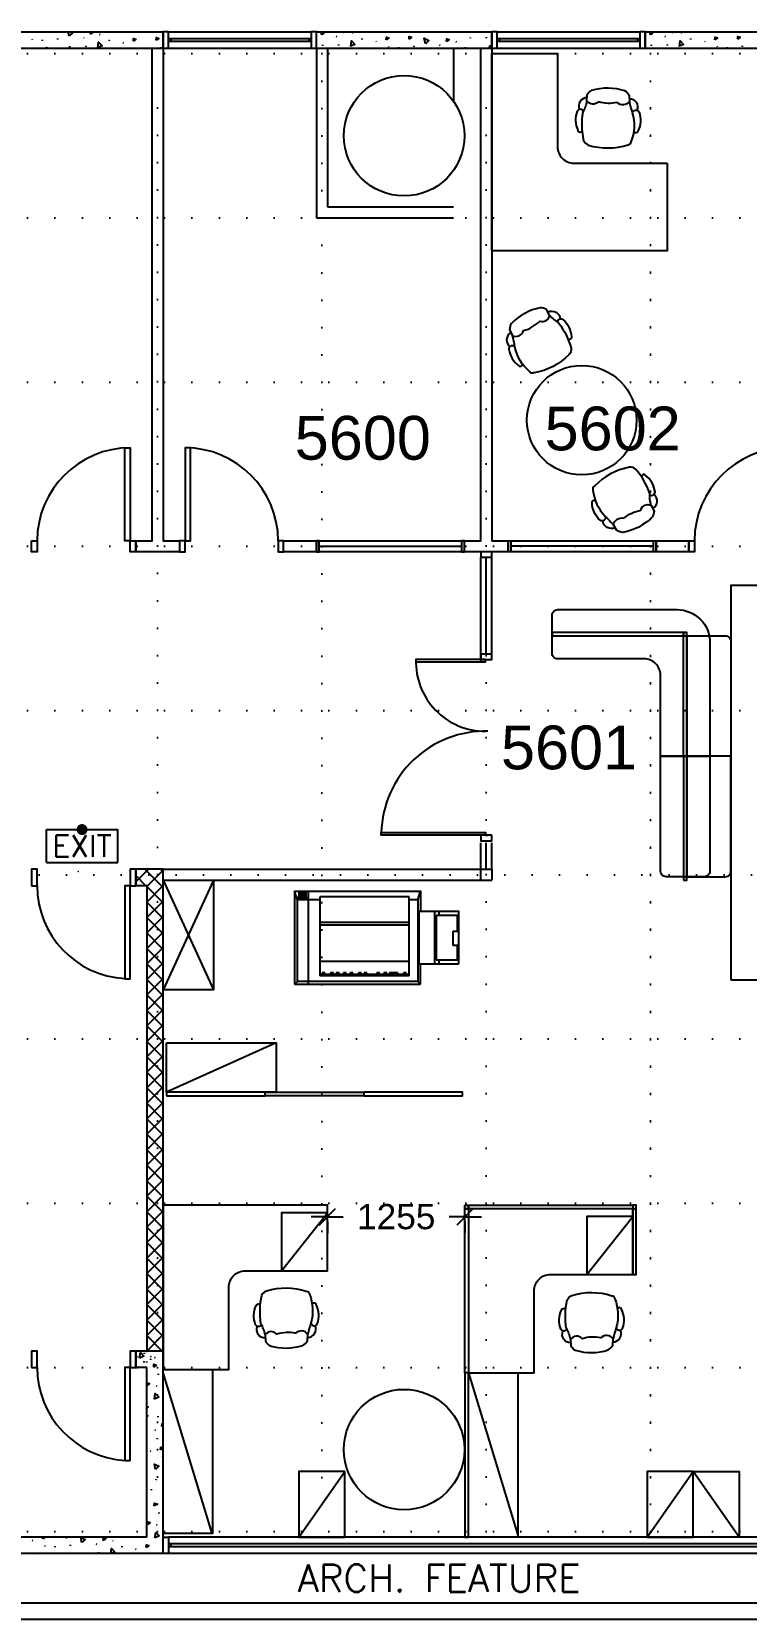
# Model space of a CAD drawing. Extents: x -68523 to 336700, y -113452 to 119396.
# Drawn here: x 218601 to 225123, y 17250 to 31750 of the extents above; entities that cross this region are included whole.
import ezdxf
from ezdxf.enums import TextEntityAlignment as Align

# ---------------------------------------------------------------- set-up
doc = ezdxf.new("R2010")
doc.units = 0
doc.header["$LTSCALE"] = 1000
doc.header["$MEASUREMENT"] = 0
doc.linetypes.add('HIDDEN', pattern=[0.375, 0.25, -0.125])
doc.linetypes.add('S3144a$0$DOT', pattern=[0.25, 0, -0.25])
doc.layers.get('0').update_dxf_attribs({"linetype": 'CONTINUOUS'})
doc.layers.get('DEFPOINTS').update_dxf_attribs({"linetype": 'CONTINUOUS'})
for name, color, linetype in [('-4', 7, 'CONTINUOUS'), ('chair', 3, 'CONTINUOUS'), ('E-fire service', 20, 'CONTINUOUS'), ('EC-5thFloor-s6144$0$E-fire service', 5, 'CONTINUOUS'), ('EPARTITION', 1, 'CONTINUOUS'), ('Layer1', 1, 'CONTINUOUS'), ('N-DOOR', 7, 'CONTINUOUS'), ('N-DR', 7, 'CONTINUOUS'), ('n-wall', 3, 'CONTINUOUS'), ('Rm-No-New', 3, 'CONTINUOUS'), ('S3144a$0$-13', 7, 'CONTINUOUS'), ('S3144a$0$-14', 7, 'CONTINUOUS'), ('S3144a$0$-3', 7, 'CONTINUOUS'), ('S3144a$0$-4', 7, 'CONTINUOUS'), ('S3144a$0$-5', 7, 'CONTINUOUS'), ('S3144a$0$-6', 7, 'CONTINUOUS'), ('S3144a$0$-8', 7, 'CONTINUOUS'), ('S3144a$0$20', 7, 'CONTINUOUS'), ('S3144a$0$39', 7, 'CONTINUOUS'), ('S3144a$0$4', 7, 'CONTINUOUS')]:
    doc.layers.add(name, color=color, linetype=linetype)
doc.styles.add('arial', font='arial.ttf')
doc.styles.add('EC-5thFloor-s6144$0$STANDARD', font='romans.shx')
doc.styles.add('S3144a$0$ROMANS', font='romans')
doc.styles.add('S3144a$0$STANDARD', font='SIMPLEX')
doc.styles.get("Standard").update_dxf_attribs({"font": 'SIMPLEX'})
doc.styles.add('T1', font='arial.ttf')
doc.dimstyles.new('JIS', dxfattribs={"dimtxt": 230, "dimasz": 150, "dimexe": 150, "dimexo": 150, "dimgap": 150, "dimtad": 0, "dimtoh": 1, "dimdec": 0, "dimdsep": 46, "dimtxsty": 'arial', "dimblk": 'OBLIQUE', "dimcen": 0, "dimclrd": 256, "dimclre": 256, "dimclrt": 256, "dimadec": 0, "dimazin": 0, "dimtfac": 1, "dimtdec": 0, "dimtix": 1, "dimtmove": 0, "dimatfit": 3, "dimldrblk": 'OBLIQUE', "dimfxl": 1, "dimtolj": 1, "dimtzin": 0, "dimarcsym": 1})

# ---------------------------------------------------------------- blocks, each defined once
blk = doc.blocks.new('S3144a$0$EXIT')
at = {"layer": 'S3144a$0$39', "color": 1, "linetype": 'Continuous'}
blk.add_lwpolyline([(-0.825, -0.25), (0.825, -0.25), (0.825, 0), (-0.825, 0)], close=True, dxfattribs=at)
at = {"layer": 'S3144a$0$39', "color": 1, "linetype": 'S3144a$0$DOT'}
for centre in [(-0.375001, -0.125), (0.375001, -0.125)]:
    blk.add_circle(centre, 0.025, dxfattribs=at)
at = {"layer": 'S3144a$0$39', "color": 1, "linetype": 'Continuous', "style": 'S3144a$0$STANDARD', "width": 1.1}
blk.add_text('EXIT', height=0.15, dxfattribs=at).set_placement((-0.3001, -0.2))
blk = doc.blocks.new('erfqwr wtg qewrg daergaW')
at = {"color": 8, "linetype": 'ByBlock'}
for p, q in [((175532, -1266080), (175532, -1265717)), ((176014, -1265717), (175532, -1265717)), ((175713, -1265730), (175570, -1265730)), ((175570, -1265730), (175570, -1265924)), ((175713, -1265769), (175713, -1265730)), ((175845, -1265769), (175713, -1265769)), ((175975, -1265730), (175845, -1265730)), ((175845, -1265730), (175845, -1265769)), ((175975, -1265924), (175975, -1265730)), ((176014, -1266080), (176014, -1265717)), ((175570, -1265898), (175532, -1265898)), ((176014, -1265937), (175532, -1265937)), ((175570, -1265924), (175975, -1265924)), ((176014, -1265898), (175975, -1265898)), ((175427, -1266093), (175349, -1266067)), ((175427, -1266093), (175427, -1266171)), ((175427, -1266093), (176173, -1266093)), ((176014, -1266080), (175532, -1266080)), ((176199, -1266067), (176014, -1266067)), ((176173, -1266093), (176199, -1266067)), ((176173, -1266093), (176173, -1267191)), ((176199, -1267217), (176199, -1266067)), ((176121, -1266171), (175401, -1266171)), ((175401, -1266171), (175401, -1266987)), ((175634, -1266171), (175634, -1266987)), ((175660, -1266171), (175660, -1266987)), ((175992, -1266171), (175992, -1266987)), ((176109, -1266197), (176096, -1266197)), ((176096, -1266197), (176096, -1266223)), ((176096, -1266223), (176109, -1266223)), ((176096, -1266274), (176096, -1266350)), ((176109, -1266274), (176096, -1266274)), ((176109, -1266171), (176109, -1266987)), ((176121, -1266171), (176121, -1266987)), ((176096, -1266350), (176109, -1266350)), ((176096, -1266376), (176096, -1266402)), ((176109, -1266376), (176096, -1266376)), ((176096, -1266402), (176109, -1266402)), ((176096, -1266441), (176096, -1266467)), ((176109, -1266441), (176096, -1266441)), ((176096, -1266467), (176109, -1266467)), ((176096, -1266556), (176096, -1266582)), ((176109, -1266556), (176096, -1266556)), ((176096, -1266582), (176109, -1266582)), ((176096, -1266608), (176096, -1266634)), ((176109, -1266608), (176096, -1266608)), ((176096, -1266634), (176109, -1266634)), ((176096, -1266685), (176096, -1266711)), ((176109, -1266685), (176096, -1266685)), ((176096, -1266711), (176109, -1266711)), ((176096, -1266746), (176096, -1266772)), ((176109, -1266746), (176096, -1266746)), ((176096, -1266772), (176109, -1266772)), ((176096, -1266811), (176096, -1266837)), ((176109, -1266811), (176096, -1266811)), ((176096, -1266837), (176109, -1266837)), ((176096, -1266863), (176096, -1266889)), ((176109, -1266863), (176096, -1266863)), ((175401, -1266987), (176121, -1266987)), ((175427, -1266987), (175427, -1267191)), ((176096, -1266889), (176109, -1266889)), ((176096, -1266941), (176096, -1266966)), ((176109, -1266941), (176096, -1266941)), ((176096, -1266966), (176109, -1266966)), ((176199, -1267091), (175349, -1267091)), ((175401, -1267185), (175401, -1267105)), ((175401, -1267105), (175414, -1267105)), ((175414, -1267105), (175414, -1267185)), ((175427, -1267191), (175349, -1267217)), ((175349, -1267217), (176199, -1267217)), ((175414, -1267185), (175401, -1267185)), ((176173, -1267191), (175427, -1267191)), ((176173, -1267191), (176199, -1267217))]:
    blk.add_line(p, q, dxfattribs=at)
at = {"color": 8, "linetype": 'HIDDEN', "ltscale": 60}
for p, q in [((175365, -1267185), (175365, -1267105)), ((175376, -1267185), (175376, -1267105)), ((175386, -1267185), (175386, -1267105))]:
    blk.add_line(p, q, dxfattribs=at)
at = {"color": 8, "linetype": 'ByBlock'}
blk.add_lwpolyline([(175349, -1267217), (175349, -1266067), (175532, -1266067)], dxfattribs=at)
blk = doc.blocks.new('Chair')
at = {"layer": 'chair'}
for points in [[(696, 241, -0.08073), (735, 342, 0.095163), (727, 600, 0.186837), (685, 642, 0.154629), (321, 639, 0.427425), (292, 612, 0.165672), (279, 349, -0.020853), (308, 245, -3.794507)], [(279, 349, -0.744345), (221, 341, -0.209175), (231, 516, -0.689638), (267, 521, -0.689638)], [(730, 333, 0.635952), (785, 333, 0.209175), (778, 508, 0.734215), (741, 512)], [(309, 216, -0.534567), (240, 324, 0.608356)], [(696, 209, 0.534567), (766, 316, -0.608356)]]:
    blk.add_lwpolyline(points, format="xyb", dxfattribs=at)
blk.add_lwpolyline([(696, 241), (695, 181, -0.117598), (653, 141, -0.149873), (352, 144, -0.121311), (310, 186), (308, 245, -0.463458), (420, 254, -0.132891), (591, 246, -0.488609), (696, 241)], format="xyb", close=True, dxfattribs=at)
blk = doc.blocks.new('A$Ca25f92d0')
at = {"layer": 'Layer1'}
blk.add_line((0, 0), (420, 530), dxfattribs=at)
blk.add_lwpolyline([(0, 0), (420, 0), (420, 530), (0, 530)], close=True, dxfattribs=at)
blk = doc.blocks.new('_Oblique')
at = {"color": 0, "linetype": 'ByBlock', "lineweight": -2}
blk.add_line((-0.5, -0.5), (0.5, 0.5), dxfattribs=at)
blk = doc.blocks.new('*D488')
at = {"layer": 'DEFPOINTS', "color": 0, "transparency": 16777216}
for p in [(221300, 21032), (222555, 21032), (221300, 20926)]:
    blk.add_point(p, dxfattribs=at)
at = {"layer": 'Layer1', "lineweight": -2, "transparency": 16777216}
for p, q in [((221300, 20926), (221150, 20926)), ((221300, 20926), (221444, 20926)), ((221300, 20882), (221300, 20776)), ((222555, 20926), (222411, 20926)), ((222555, 20926), (222705, 20926)), ((222555, 20882), (222555, 20776))]:
    blk.add_line(p, q, dxfattribs=at)
at = {"layer": 'Layer1', "lineweight": -2, "transparency": 16777216, "xscale": 150, "yscale": 150, "zscale": 150}
blk.add_blockref('_Oblique', (221300, 20926), dxfattribs=at)
at = {"layer": 'Layer1', "lineweight": -2, "transparency": 16777216, "xscale": 150, "yscale": 150, "zscale": 150, "rotation": 180}
blk.add_blockref('_Oblique', (222555, 20926), dxfattribs=at)
at = {"layer": 'Layer1', "transparency": 16777216, "insert": (221928, 20926), "char_height": 230, "attachment_point": 5, "style": 'arial'}
blk.add_mtext('\\A1;1255', dxfattribs=at)
blk = doc.blocks.new('EC-5thFloor-s6144$0$FS5B')
for p, q in [((-325, 0), (-325, 300)), ((-325, 300), (325, 300)), ((325, 0), (325, 300)), ((-325, 0), (325, 0))]:
    blk.add_line(p, q)
at = {"const_width": 50}
blk.add_lwpolyline([(-25, 300, 1), (25, 300, 1)], format="xyb", close=True, dxfattribs=at)
at = {"color": 2, "style": 'EC-5thFloor-s6144$0$STANDARD'}
blk.add_text('EXIT', height=200, dxfattribs=at).set_placement((0, 150), align=Align.MIDDLE)
blk = doc.blocks.new('FS5B')
for p, q in [((-325, 0), (-325, 300)), ((-325, 300), (325, 300)), ((325, 0), (325, 300)), ((-325, 0), (325, 0))]:
    blk.add_line(p, q)
at = {"const_width": 50}
blk.add_lwpolyline([(-25, 300, 1), (25, 300, 1)], format="xyb", close=True, dxfattribs=at)
at = {"color": 2}
blk.add_text('EXIT', height=200, dxfattribs=at).set_placement((0, 150), align=Align.MIDDLE)

msp = doc.modelspace()

# ---------------------------------------------------------------- linework, layer by layer
at = {"layer": '-4', "color": 9, "linetype": 'Continuous'}
for p, q in [((219800, 24100), (222700, 24100)), ((219800, 24000), (222700, 24000))]:
    msp.add_line(p, q, dxfattribs=at)
at = {"layer": 'EPARTITION', "color": 1, "linetype": 'Continuous'}
for p, q in [((222700, 24100), (222700, 24342.1)), ((222750, 24100), (222750, 24342.1)), ((222800, 24100), (222800, 24342.1))]:
    msp.add_line(p, q, dxfattribs=at)
at = {"layer": 'Layer1'}
for p, q in [((220260, 24000), (219800, 23000)), ((219800, 24000), (220260, 23000)), ((220832, 22514), (219832, 22064)), ((219795.8, 19514), (220245.5, 18031.9)), ((222587.3, 19500), (223037.1, 18017.9)), ((221037.6, 18000), (221457.6, 18600)), ((224217.3, 18000), (224637.3, 18600)), ((225057.3, 18000), (224637.3, 18600))]:
    msp.add_line(p, q, dxfattribs=at)
for points in [[(224400, 30550), (224400, 29750), (222800, 29750), (222800, 31550), (223400, 31550), (223400, 30700, 0.4142136), (223550, 30550)], [(223350.9, 26072), (223350.9, 26422, -0.4142136), (223400.9, 26472), (224490.9, 26472, -0.4142136), (224790.9, 26172), (224790.9, 25132), (224340.9, 25132), (224340.9, 25872, 0.4142136), (224190.9, 26022), (223400.9, 26022, -0.4142136)], [(224581.9, 26232), (224931.9, 26232, -0.4142136), (224981.9, 26182), (224981.9, 25132), (224581.9, 25132)], [(224340.9, 25132), (224790.9, 25132), (224790.9, 24082, -0.4142136), (224740.9, 24032), (224390.9, 24032, -0.4142136), (224340.9, 24082)], [(224581.9, 24032), (224931.9, 24032, 0.4142136), (224981.9, 24082), (224981.9, 25132), (224581.9, 25132)], [(221300, 20432), (221300, 21032), (219800, 21032), (219800, 19532), (220400, 19532), (220400, 20282, -0.4142136), (220550, 20432)], [(224087.3, 20400), (224087.3, 21000), (222587.3, 21000), (222587.3, 19500), (223187.3, 19500), (223187.3, 20250, -0.4142136), (223337.3, 20400)]]:
    msp.add_lwpolyline(points, format="xyb", close=True, dxfattribs=at)
for points in [[(224981.9, 23091.1), (227113.9, 23091.1), (227113.9, 26691.1), (224981.9, 26691.1)], [(223349.9, 26232), (224549.9, 26232), (224549.9, 26264), (223349.9, 26264)], [(224549.9, 26232), (224581.9, 26232), (224581.9, 26264), (224549.9, 26264)], [(224549.9, 26232), (224581.9, 26232), (224581.9, 25132), (224549.9, 25132)], [(224549.9, 24032), (224581.9, 24032), (224581.9, 25132), (224549.9, 25132)], [(219800, 24000), (220260, 24000), (220260, 23000), (219800, 23000)], [(224549.9, 24000), (224581.9, 24000), (224581.9, 24032), (224549.9, 24032)], [(219832, 22514), (220832, 22514), (220832, 22064), (219832, 22064)], [(219832, 22032), (220732, 22032), (220732, 22064), (219832, 22064)], [(221632, 22032), (220732, 22032), (220732, 22064), (221632, 22064)], [(221632, 22032), (222532, 22032), (222532, 22064), (221632, 22064)], [(222555.3, 21032), (222587.3, 21032), (222587.3, 21000), (222555.3, 21000)], [(224087.3, 21000), (222587.3, 21000), (222587.3, 21032), (224087.3, 21032)], [(224087.3, 21000), (224119.3, 21000), (224119.3, 21032), (224087.3, 21032)], [(222555.3, 21000), (222587.3, 21000), (222587.3, 19500), (222555.3, 19500)], [(224087.3, 20400), (224119.3, 20400), (224119.3, 21000), (224087.3, 21000)], [(219800, 18031.9), (219800, 19532), (220249.8, 19532), (220249.8, 18031.9)], [(222555.3, 18000), (222587.3, 18000), (222587.3, 19500), (222555.3, 19500)], [(222587.3, 17999.9), (222587.3, 19500), (223037.1, 19500), (223037.1, 17999.9)], [(221457.6, 18600), (221037.6, 18600), (221037.6, 18000), (221457.6, 18000)], [(224637.3, 18600), (224217.3, 18600), (224217.3, 18000), (224637.3, 18000)], [(224637.3, 18600), (225057.3, 18600), (225057.3, 18000), (224637.3, 18000)]]:
    msp.add_lwpolyline(points, close=True, dxfattribs=at)
msp.add_circle((223621.4, 28202.1), 500, dxfattribs=at)
at = {"layer": 'N-DOOR', "color": 7, "linetype": 'Continuous'}
for points in [[(219500, 27100), (219450, 27100), (219450, 27950), (219500, 27950)], [(220000, 27100), (220050, 27100), (220050, 27950), (220000, 27950)], [(218600, 27100), (218650, 27100), (218650, 27000), (218600, 27000)], [(219500, 27100), (219550, 27100), (219550, 27000), (219500, 27000)], [(220000, 27100), (219950, 27100), (219950, 27000), (220000, 27000)], [(220900, 27100), (220850, 27100), (220850, 27000), (220900, 27000)], [(224600, 27100), (224650, 27100), (224650, 27000), (224600, 27000)]]:
    msp.add_lwpolyline(points, close=True, dxfattribs=at)
for centre, start, end in [((219500, 27100), 90, 180), ((220000, 27100), 0, 90), ((225500, 27100), 90, 180)]:
    msp.add_arc(centre, 850, start, end, dxfattribs=at)
at = {"layer": 'N-DR'}
for points in [[(222741.7, 26015.1), (222107.8, 26015.1), (222107.8, 25995.1), (222741.7, 25995.1)], [(222741.7, 24411.3), (221791.7, 24411.3), (221791.7, 24435.1), (222741.7, 24435.1)]]:
    msp.add_lwpolyline(points, close=True, dxfattribs=at)
at = {"layer": 'N-DR', "color": 1}
for centre, radius, start, end in [((222741.7, 25995.1), 634.2, 178.19282, 270), ((222741.7, 24411.3), 950.3, 88.5679, 178.5679)]:
    msp.add_arc(centre, radius, start, end, dxfattribs=at)
at = {"layer": 'n-wall', "linetype": 'Continuous'}
for p, q in [((221200, 27000), (221200, 27100)), ((221225, 27000), (221225, 27100)), ((224275, 27000), (224275, 27100)), ((224300, 27000), (224300, 27100))]:
    msp.add_line(p, q, dxfattribs=at)
at = {"layer": 'n-wall', "color": 1, "linetype": 'Continuous'}
for p, q in [((221225, 27050), (222525, 27050)), ((224275, 27050), (222975, 27050)), ((222700, 25995.1), (222700, 26950)), ((222750, 26065.1), (222750, 26950)), ((222800, 26015.1), (222800, 26950))]:
    msp.add_line(p, q, dxfattribs=at)
at = {"layer": 'n-wall'}
msp.add_line((222700, 24000), (222800, 24000), dxfattribs=at)
at = {"layer": 'n-wall', "linetype": 'Continuous'}
for points in [[(219700, 31600), (219800, 31600), (219800, 27100), (219950, 27100), (219950, 27000), (219800, 27000), (219700, 27000), (219550, 27000), (219550, 27100), (219700, 27100)], [(222700, 31600), (222800, 31600), (222800, 27100), (222950, 27100), (222950, 27000), (222800, 27000), (222700, 27000), (220900, 27000), (220900, 27100), (222700, 27100)], [(221200, 27000), (221225, 27000), (221225, 27100), (221200, 27100)], [(224300, 27000), (224275, 27000), (224275, 27100), (224300, 27100)]]:
    msp.add_lwpolyline(points, close=True, dxfattribs=at)
at = {"layer": 'n-wall', "color": 1, "linetype": 'Continuous'}
for points in [[(222525, 27000), (222550, 27000), (222550, 27100), (222525, 27100)], [(222975, 27000), (222950, 27000), (222950, 27100), (222975, 27100)]]:
    msp.add_lwpolyline(points, close=True, dxfattribs=at)
at = {"layer": 'n-wall'}
for points in [[(222800, 27000), (222700, 27000), (222700, 26950), (222800, 26950)], [(222800, 26065.1), (222700, 26065.1), (222700, 26015.1), (222800, 26015.1)], [(222800, 24411.3), (222700, 24411.3), (222700, 24361.3), (222800, 24361.3)]]:
    msp.add_lwpolyline(points, close=True, dxfattribs=at)
at = {"layer": 'n-wall', "linetype": 'Continuous'}
msp.add_lwpolyline([(222800, 27100), (224600, 27100), (224600, 27000), (222800, 27000)], dxfattribs=at)
at = {"layer": 'n-wall'}
msp.add_lwpolyline([(222700, 24000), (222700, 24100), (222800, 24100), (222800, 24000)], dxfattribs=at)
at = {"layer": 'Rm-No-New'}
for p, q in [((222741.7, 26015.1), (222761.7, 26015.1)), ((222741.7, 24411.3), (222761.7, 24411.3))]:
    msp.add_line(p, q, dxfattribs=at)
at = {"layer": 'S3144a$0$-3', "color": 9, "linetype": 'Continuous'}
for p, q in [((218200, 31750), (219800, 31750)), ((219800, 31600), (219800, 31750)), ((221200, 31600), (221200, 31750)), ((221200, 31750), (222800, 31750)), ((222800, 31600), (222800, 31750)), ((224200, 31750), (224200, 31600)), ((224200, 31750), (225800, 31750)), ((218200, 31600), (219800, 31600)), ((221200, 31600), (222800, 31600)), ((224200, 31600), (225800, 31600)), ((219550, 19700), (219550, 19550)), ((219800, 19700), (219550, 19700)), ((219800, 17850), (219800, 19700)), ((219650, 19550), (219550, 19550)), ((219650, 18000), (219650, 19550)), ((219650, 18000), (216870, 18000)), ((219800, 17850), (217900, 17850))]:
    msp.add_line(p, q, dxfattribs=at)
for centre in [(222000, 30800), (222000, 18800)]:
    msp.add_circle(centre, 550, dxfattribs=at)
at = {"layer": 'S3144a$0$-4', "color": 9, "linetype": 'Continuous'}
for p, q in [((219550, 24100), (219550, 23950)), ((219800, 24100), (219550, 24100)), ((219800, 19700), (219800, 24100)), ((219650, 23950), (219550, 23950)), ((219650, 23950), (219650, 19700))]:
    msp.add_line(p, q, dxfattribs=at)
at = {"layer": 'S3144a$0$-5', "color": 9, "linetype": 'Continuous'}
for p, q in [((219850, 31750), (221150, 31750)), ((219850, 31687.5), (221150, 31687.5)), ((219850, 31662.5), (221150, 31662.5)), ((219870, 31687.5), (219870, 31662.5)), ((221130, 31687.5), (221130, 31662.5)), ((222850, 31750), (224150, 31750)), ((222850, 31687.5), (224150, 31687.5)), ((222850, 31662.5), (224150, 31662.5)), ((222870, 31687.5), (222870, 31662.5)), ((224130, 31687.5), (224130, 31662.5)), ((219850, 31600), (221150, 31600)), ((222850, 31600), (224150, 31600)), ((230150, 18000), (219850, 18000)), ((230150, 17937.5), (219850, 17937.5)), ((230150, 17912.5), (219850, 17912.5)), ((230150, 17850), (219850, 17850)), ((219870, 17937.5), (219870, 17912.5))]:
    msp.add_line(p, q, dxfattribs=at)
for points in [[(219850, 31750), (219800, 31750), (219800, 31600), (219850, 31600)], [(221200, 31750), (221150, 31750), (221150, 31600), (221200, 31600)], [(222850, 31750), (222800, 31750), (222800, 31600), (222850, 31600)], [(224200, 31750), (224150, 31750), (224150, 31600), (224200, 31600)], [(219800, 18000), (219850, 18000), (219850, 17850), (219800, 17850)]]:
    msp.add_lwpolyline(points, close=True, dxfattribs=at)
at = {"layer": 'S3144a$0$-6', "color": 9, "linetype": 'Continuous'}
for points in [[(218600, 23950), (218650, 23950), (218650, 24100), (218600, 24100)], [(219500, 23950), (219550, 23950), (219550, 24100), (219500, 24100)], [(219500, 23950), (219450, 23950), (219450, 23100), (219500, 23100)], [(218600, 19550), (218650, 19550), (218650, 19700), (218600, 19700)], [(219500, 19550), (219550, 19550), (219550, 19700), (219500, 19700)], [(219500, 19550), (219450, 19550), (219450, 18700), (219500, 18700)]]:
    msp.add_lwpolyline(points, close=True, dxfattribs=at)
for centre in [(219500, 23950), (219500, 19550)]:
    msp.add_arc(centre, 850, 180, 266.62771, dxfattribs=at)
at = {"layer": 'S3144a$0$-8', "color": 9, "linetype": 'Continuous'}
for p, q in [((221200, 31600), (221200, 30050)), ((221300, 31600), (221300, 30150)), ((217900, 17400), (225650, 17400)), ((217900, 17250), (225800, 17250))]:
    msp.add_line(p, q, dxfattribs=at)
at = {"layer": 'S3144a$0$-8'}
msp.add_line((222450, 31600), (222450, 31116.2), dxfattribs=at)
at = {"layer": 'S3144a$0$-8', "color": 9}
for p, q in [((221200, 30050), (222450, 30050)), ((221300, 30150), (222450, 30150))]:
    msp.add_line(p, q, dxfattribs=at)
at = {"layer": 'S3144a$0$20', "color": 9, "linetype": 'Continuous'}
for p, q in [((218602, 31683), (218605.6, 31675.8)), ((218698.4, 31667.9), (218699, 31676.7)), ((218837.7, 31679.9), (218838.3, 31688.6)), ((218942.3, 31708.2), (218933.4, 31750)), ((218948.8, 31610.7), (218949.4, 31619.5)), ((219071.7, 31698), (219076.8, 31694.2)), ((219095.6, 31612.5), (219096.2, 31621.2)), ((219136, 31728), (219138.2, 31750)), ((219220, 31727.9), (219225.1, 31724.1)), ((219308.9, 31668.4), (219309.5, 31677.1)), ((219432.6, 31653), (219437.8, 31649.2)), ((221250.1, 31720), (221243.6, 31750)), ((221280.3, 31750), (221250.7, 31720.5)), ((221256.6, 31622.5), (221257.2, 31631.2)), ((221379.4, 31709.8), (221384.6, 31706)), ((221403.3, 31624.3), (221404, 31633)), ((221443.7, 31739.8), (221444.7, 31750)), ((221457.1, 31750), (221443.7, 31739.8)), ((221527.7, 31739.7), (221532.9, 31735.9)), ((221616.6, 31680.2), (221617.2, 31688.9)), ((221740.4, 31664.7), (221745.5, 31660.9)), ((221853.9, 31615.4), (221857.4, 31608.2)), ((222089.5, 31612.2), (222090.1, 31621)), ((222323.5, 31630.3), (222328.7, 31626.5)), ((222354.3, 31747.4), (222354.5, 31750)), ((222471.8, 31660.3), (222477, 31656.5)), ((222604.7, 31690.2), (222605.3, 31698.9)), ((222751.5, 31691.9), (222752.1, 31700.6)), ((222800, 31610.8), (222785.9, 31600)), ((224250.1, 31720), (224243.6, 31750)), ((224280.3, 31750), (224250.7, 31720.5)), ((224256.6, 31622.5), (224257.2, 31631.2)), ((224379.4, 31709.8), (224384.6, 31706)), ((224403.3, 31624.3), (224404, 31633)), ((224443.7, 31739.8), (224444.7, 31750)), ((224457.1, 31750), (224443.7, 31739.8)), ((224527.7, 31739.7), (224532.9, 31735.9)), ((224616.6, 31680.2), (224617.2, 31688.9)), ((224740.4, 31664.7), (224745.5, 31660.9)), ((224853.9, 31615.4), (224857.4, 31608.2)), ((225089.5, 31612.2), (225090.1, 31621)), ((219546.1, 31603.6), (219547.9, 31600)), ((219781.8, 31600.5), (219782.4, 31609.2)), ((221950.2, 31600.3), (221950.8, 31609)), ((222560.7, 31600.7), (222561.3, 31609.5)), ((224950.2, 31600.3), (224950.8, 31609)), ((219550, 23984.1), (219665.9, 24100)), ((219634.1, 24100), (219800, 23934.1)), ((219650, 23942.6), (219800, 24092.6)), ((219775.5, 24100), (219800, 24075.5)), ((219550, 24042.6), (219642.6, 23950)), ((219650, 23801.2), (219800, 23951.2)), ((219650, 23942.6), (219800, 23792.6)), ((219650, 23659.8), (219800, 23809.8)), ((219650, 23801.2), (219800, 23651.2)), ((219650, 23518.4), (219800, 23668.4)), ((219650, 23659.8), (219800, 23509.8)), ((219650, 23377), (219800, 23527)), ((219650, 23518.4), (219800, 23368.4)), ((219650, 23235.5), (219800, 23385.5)), ((219650, 23377), (219800, 23227)), ((219650, 23094.1), (219800, 23244.1)), ((219650, 23235.5), (219800, 23085.5)), ((219650, 22952.7), (219800, 23102.7)), ((219650, 23094.1), (219800, 22944.1)), ((219650, 22811.3), (219800, 22961.3)), ((219650, 22952.7), (219800, 22802.7)), ((219650, 22669.8), (219800, 22819.8)), ((219650, 22811.3), (219800, 22661.3)), ((219650, 22528.4), (219800, 22678.4)), ((219650, 22669.8), (219800, 22519.8)), ((219650, 22387), (219800, 22537)), ((219650, 22528.4), (219800, 22378.4)), ((219650, 22245.6), (219800, 22395.6)), ((219650, 22387), (219800, 22237)), ((219650, 22104.2), (219800, 22254.2)), ((219650, 22245.6), (219800, 22095.6)), ((219650, 21962.7), (219800, 22112.7)), ((219650, 22104.2), (219800, 21954.2)), ((219650, 21821.3), (219800, 21971.3)), ((219650, 21962.7), (219800, 21812.7)), ((219650, 21679.9), (219800, 21829.9)), ((219650, 21821.3), (219800, 21671.3)), ((219650, 21538.5), (219800, 21688.5)), ((219650, 21679.9), (219800, 21529.9)), ((219650, 21397.1), (219800, 21547.1)), ((219650, 21538.5), (219800, 21388.5)), ((219650, 21255.6), (219800, 21405.6)), ((219650, 21397.1), (219800, 21247.1)), ((219650, 21114.2), (219800, 21264.2)), ((219650, 21255.6), (219800, 21105.6)), ((219650, 20972.8), (219800, 21122.8)), ((219650, 21114.2), (219800, 20964.2)), ((219650, 20831.4), (219800, 20981.4)), ((219650, 20972.8), (219800, 20822.8)), ((219650, 20689.9), (219800, 20839.9)), ((219650, 20831.4), (219800, 20681.4)), ((219650, 20548.5), (219800, 20698.5)), ((219650, 20689.9), (219800, 20539.9)), ((219650, 20407.1), (219800, 20557.1)), ((219650, 20548.5), (219800, 20398.5)), ((219650, 20265.7), (219800, 20415.7)), ((219650, 20407.1), (219800, 20257.1)), ((219650, 20124.3), (219800, 20274.3)), ((219650, 20265.7), (219800, 20115.7)), ((219650, 19982.8), (219800, 20132.8)), ((219650, 20124.3), (219800, 19974.3)), ((219650, 19841.4), (219800, 19991.4)), ((219650, 19982.8), (219800, 19832.8)), ((219650, 19700), (219800, 19850)), ((219650, 19841.4), (219791.4, 19700)), ((219564.8, 19642.5), (219565.4, 19651.3)), ((219630.3, 19673.8), (219630.9, 19682.6)), ((219650.2, 19594), (219650.8, 19602.8)), ((219687.3, 19619.7), (219687.9, 19628.5)), ((219689.8, 19697.8), (219690, 19700)), ((219791.4, 19700), (219800, 19708.6)), ((219758.6, 19482.8), (219759.2, 19491.6)), ((219736.8, 19383.8), (219742, 19380)), ((219658.9, 19112.4), (219662.5, 19105.2)), ((219755.3, 19097.3), (219755.9, 19106)), ((219800, 19018.9), (219788.8, 19010.3)), ((219724.5, 18980.3), (219729.7, 18976.5)), ((219748.4, 18894.8), (219749, 18903.5)), ((219681.4, 18788.2), (219686.6, 18784.4)), ((219800, 18815.9), (219776.9, 18798.4)), ((219794.9, 18738.8), (219798.5, 18731.6)), ((219693.6, 18430.1), (219694.2, 18438.8)), ((219737.6, 18519.5), (219738.2, 18528.2)), ((219762.4, 18215.1), (219763, 18223.8)), ((218700.7, 17983.6), (218702.3, 18000)), ((218722.1, 18000), (218700.7, 17983.6)), ((218909.7, 17992.1), (218910.5, 18000)), ((218920, 18000), (218909.7, 17992.1)), ((219469.5, 17998.9), (219469.6, 18000)), ((219740.7, 18116), (219745.8, 18112.3)), ((218605.2, 17973.4), (218610.3, 17969.6)), ((218718.7, 17924.1), (218722.2, 17916.9)), ((218815, 17909), (218815.6, 17917.7)), ((218954.3, 17920.9), (218954.9, 17929.7)), ((219065.4, 17851.8), (219066.1, 17860.5)), ((219188.3, 17939), (219193.4, 17935.3)), ((219212.2, 17853.6), (219212.8, 17862.3)), ((219336.6, 17969), (219341.8, 17965.2)), ((219425.5, 17909.5), (219426.1, 17918.2)), ((219549.3, 17894), (219554.4, 17890.2))]:
    msp.add_line(p, q, dxfattribs=at)
for points in [[(218948.7, 31750), (218972.7, 31738.3), (218943, 31708.8)], [(219146.7, 31750), (219159.7, 31746.1), (219136, 31728)], [(219204.4, 31604.9), (219211.5, 31655.6), (219243.3, 31622.8), (219205.3, 31605.2)], [(219528.2, 31663.2), (219530.6, 31687.7), (219551.8, 31681.2), (219528.2, 31663.2)], [(219737.1, 31671.7), (219739.6, 31696.2), (219760.8, 31689.7), (219737.1, 31671.7)], [(221512.2, 31616.6), (221519.2, 31667.4), (221551, 31634.6), (221513, 31616.9)], [(221835.9, 31674.9), (221838.3, 31699.4), (221859.6, 31693), (221835.9, 31674.9)], [(222044.9, 31683.4), (222047.3, 31707.9), (222068.5, 31701.5), (222044.9, 31683.4)], [(222194.2, 31640.6), (222183.4, 31690.7), (222224.5, 31670.7), (222194.8, 31641.1)], [(222387.8, 31660.3), (222390.3, 31684.9), (222411.5, 31678.4), (222387.8, 31660.3)], [(222780.4, 31600), (222782.4, 31620), (222800, 31614.7)], [(224512.2, 31616.6), (224519.2, 31667.4), (224551, 31634.6), (224513, 31616.9)], [(224835.9, 31674.9), (224838.3, 31699.4), (224859.6, 31693), (224835.9, 31674.9)], [(225044.9, 31683.4), (225047.3, 31707.9), (225068.5, 31701.5), (225044.9, 31683.4)], [(218733.8, 31600), (218734.4, 31605.4), (218752.3, 31600)], [(219585.3, 19634.3), (219592.4, 19685), (219624.2, 19652.2), (219586.2, 19634.6)], [(219622, 19601.8), (219625.7, 19600.7), (219622, 19597.9)], [(219684.6, 19650.3), (219688.3, 19649.2), (219684.6, 19646.4)], [(219714, 19554), (219716.4, 19578.5), (219737.6, 19572.1), (219714, 19554)], [(219721.7, 19641.8), (219725.4, 19640.7), (219721.7, 19637.9)], [(219652.9, 19383.9), (219655.3, 19408.4), (219676.5, 19401.9), (219652.9, 19383.9)], [(219721.3, 19260.7), (219728.4, 19311.5), (219760.2, 19278.6), (219722.1, 19261)], [(219650, 19194.4), (219664.6, 19190), (219650, 19178.8)], [(219788.8, 19010.3), (219791.3, 19034.8), (219800, 19032.2)], [(219776.9, 18798.4), (219779.3, 18822.9), (219800, 18816.6)], [(219731.1, 18617), (219720.4, 18667.1), (219761.5, 18647.1), (219731.8, 18617.5)], [(219717.8, 18286.3), (219720.2, 18310.8), (219741.5, 18304.3), (219717.8, 18286.3)], [(219656.7, 18116.1), (219659.1, 18140.6), (219680.4, 18134.2), (219656.7, 18116.1)], [(219058.9, 17949.3), (219048.2, 17999.4), (219089.3, 17979.4), (219059.6, 17949.8)], [(219252.6, 17969.1), (219255, 17993.6), (219276.3, 17987.1), (219252.6, 17969.1)], [(219725.1, 17993), (219732.2, 18043.7), (219764, 18010.9), (219726, 17993.3)], [(218644.6, 17850), (218644.1, 17852.3), (218648.8, 17850)], [(219321.7, 17850), (219328.1, 17896.7), (219359.9, 17863.8), (219330.1, 17850)], [(219644.8, 17904.2), (219647.2, 17928.7), (219668.4, 17922.3), (219644.8, 17904.2)]]:
    msp.add_lwpolyline(points, dxfattribs=at)
msp.add_point((219650, 19700), dxfattribs=at)
at = {"layer": 'S3144a$0$4', "color": 7, "linetype": 'S3144a$0$DOT'}
for p, q in [((186800, 31550), (234750, 31550)), ((219750, 18050), (219750, 31550)), ((221250, 31550), (221250, 18050)), ((222750, 18050), (222750, 31550)), ((224250, 18050), (224250, 31550)), ((224250, 31550), (224250, 18050)), ((186800, 30050), (234750, 30050)), ((186800, 28550), (234750, 28550)), ((186800, 27050), (234750, 27050)), ((186800, 25550), (234750, 25550)), ((186800, 22550), (234750, 22550)), ((186800, 21050), (234750, 21050)), ((186800, 19550), (234750, 19550)), ((186800, 18050), (234750, 18050))]:
    msp.add_line(p, q, dxfattribs=at)
at = {"layer": 'S3144a$0$4', "linetype": 'S3144a$0$DOT'}
for p, q in [((186800, 31550), (234750, 31550)), ((219750, 18050), (219750, 31550)), ((221250, 31550), (221250, 18050)), ((224250, 31550), (224250, 18050)), ((186800, 30050), (234750, 30050)), ((186800, 28550), (234750, 28550)), ((186800, 27050), (234750, 27050)), ((186800, 25550), (234750, 25550)), ((186905, 24050), (234855, 24050)), ((186800, 21050), (234750, 21050)), ((186800, 19550), (234750, 19550)), ((186800, 18050), (234750, 18050))]:
    msp.add_line(p, q, dxfattribs=at)

# ---------------------------------------------------------------- block references
at = {"layer": 'E-fire service'}
msp.add_blockref('FS5B', (219060.2, 24162.9), dxfattribs=at)
at = {"layer": 'EC-5thFloor-s6144$0$E-fire service'}
msp.add_blockref('EC-5thFloor-s6144$0$FS5B', (219060.2, 24162.9), dxfattribs=at)
at = {"layer": 'Layer1'}
for name, p, rotation in [('Chair', (224365, 31357.2), 180), ('Chair', (223754.4, 26884), 28.08200510569986), ('erfqwr wtg qewrg daergaW', (1488217, 199249.3), 270)]:
    msp.add_blockref(name, p, dxfattribs=dict(at, rotation=rotation))
at = {"layer": 'Layer1', "xscale": -1, "rotation": 208.0820051056999}
msp.add_blockref('Chair', (222600.7, 29046.5), dxfattribs=at)
at = {"layer": 'Layer1'}
for p in [(220880, 20432), (223667.3, 20400)]:
    msp.add_blockref('A$Ca25f92d0', p, dxfattribs=at)
at = {"layer": 'Layer1', "xscale": -1}
for p in [(221428.1, 19607.6), (224215.4, 19566.1)]:
    msp.add_blockref('Chair', p, dxfattribs=at)
at = {"layer": 'S3144a$0$-13', "color": 9, "linetype": 'Continuous'}
msp.add_blockref('S3144a$0$EXIT', (219024.3, 24078.6), dxfattribs=at)

# ---------------------------------------------------------------- texts
at = {"layer": 'Rm-No-New', "style": 'T1'}
for s, p in [('5602', (223282.1, 27926.7)), ('5600', (221001.1, 27841.2)), ('5601', (222883.8, 25013.2))]:
    msp.add_text(s, height=400, dxfattribs=at).set_placement(p)
at = {"layer": 'S3144a$0$-14', "color": 1, "linetype": 'Continuous', "style": 'S3144a$0$ROMANS'}
msp.add_text('ARCH. FEATURE', height=250, dxfattribs=at).set_placement((221028.4, 17624.2), align=Align.MIDDLE_LEFT)

# ---------------------------------------------------------------- dimensions: what is measured, and where the dimension line sits
at = {"layer": 'Layer1'}
dim = msp.add_linear_dim(base=(221300, 20926), p1=(222555.3, 21032), p2=(221300, 21032), dimstyle='JIS', dxfattribs=at)
dim.commit()
dim.dimension.update_dxf_attribs({"geometry": '*D488', "text_midpoint": (221927.6, 20926)})

doc.saveas('drawing.dxf')
